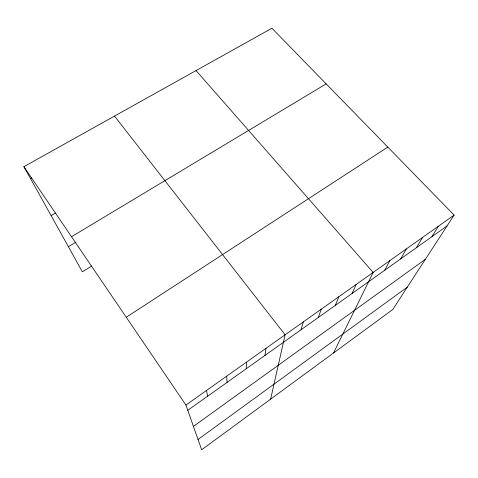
<?xml version="1.0" encoding="UTF-8"?>
<svg xmlns="http://www.w3.org/2000/svg" width="478" height="478" viewBox="0 0 478 478"><rect width="100%" height="100%" fill="white"/><g stroke="black" fill="none" stroke-linecap="round" stroke-linejoin="round"><path stroke-width="0.72" d="M246.188 368.783L246.534 362.115M264.967 355.423L266.001 348.325M270.626 399.154L285.115 334.785L114.523 116.088M301.026 329.772L303.333 321.879M318.342 317.458L321.246 309.194M335.365 305.352L338.848 296.73M352.113 293.438L356.152 284.476M333.513 352.997L373.163 272.424L196.046 70.577M384.796 270.19L389.887 260.576M400.743 258.849L406.342 248.924M416.44 247.682L422.522 237.464M431.891 236.694L438.44 226.19M454.1 215.094L392.749 309.523L201.656 449.774L185.924 405.039L23.9 166.679L271.904 28.226L454.1 215.094L185.924 405.039M198.035 439.479L407.292 287.141M193.435 426.394L425.408 259.261M187.782 410.327L447.097 225.879M126.246 317.249L387.807 147.105M91.83 265.977L82.359 271.833L23.9 166.679M68.39 246.708L75.978 242.131M71.509 236.718L326.163 83.877M51.086 215.578L55.43 213.033M30.514 178.569L31.805 177.84M206.508 390.466L207.601 396.226M226.703 376.156L227.068 382.382"/></g></svg>
